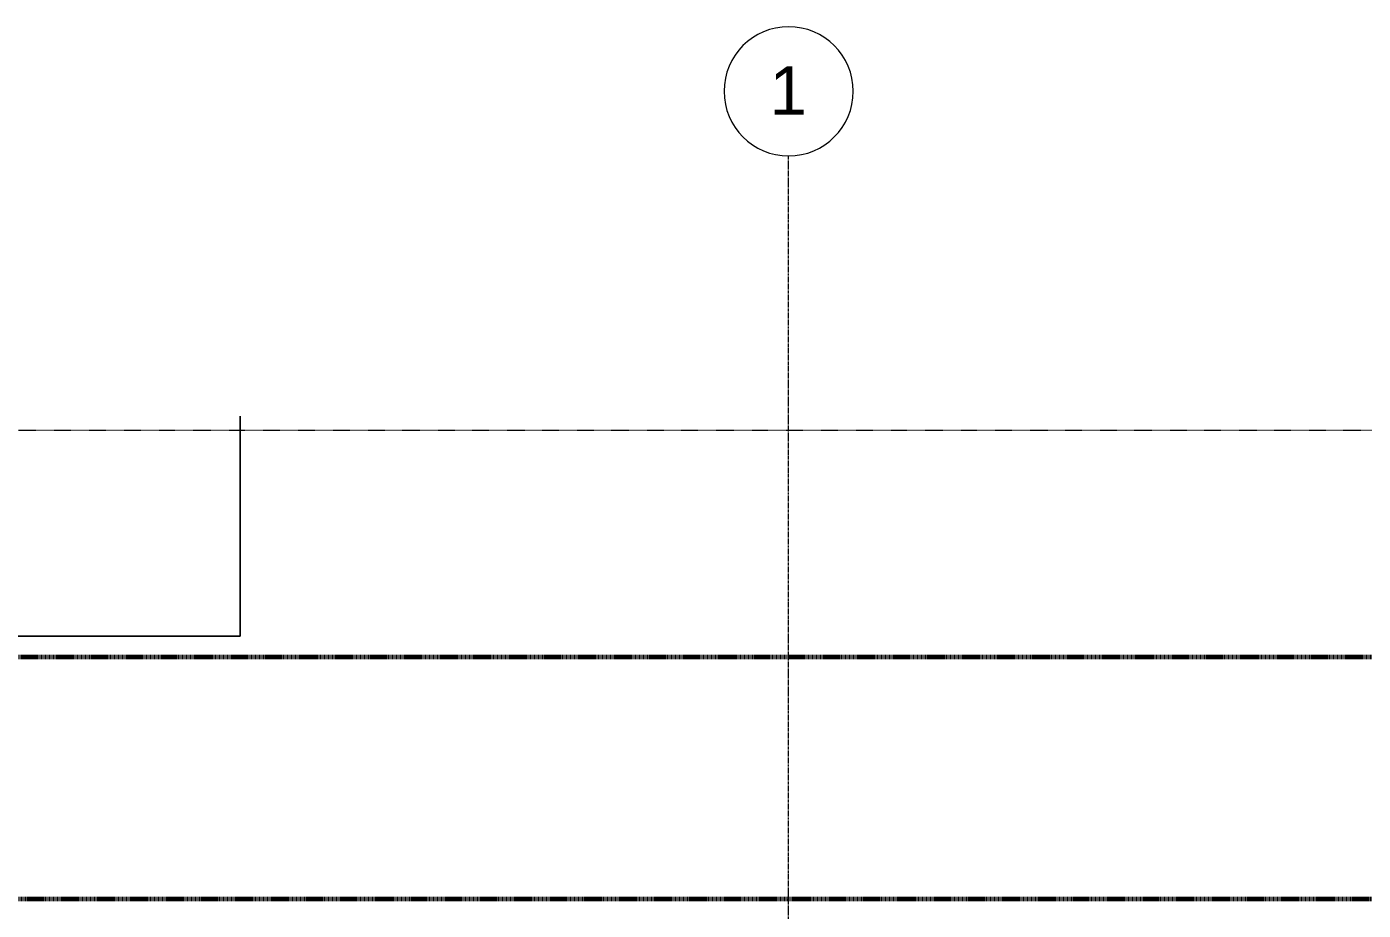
# Model space of a CAD drawing. Header units: inches. Extents: x -4105 to -1989, y 10980 to 12341.
# Drawn here: x -3670 to -3339, y 12121.9 to 12340.8 of the extents above; entities that cross this region are included whole.
import ezdxf

# ---------------------------------------------------------------- set-up
doc = ezdxf.new("R2010")
doc.units = ezdxf.units.IN
doc.header["$MEASUREMENT"] = 0
for name, pattern in [('Aligning Line 1_8_', [0.25, 0.125, -0.125]), ('Double Dash 3_8_', [1, 0.375, -0.125, 0.125, -0.125, 0.125, -0.125]), ('Grid Line 1_2_', [0.875, 0.5, -0.125, 0.125, -0.125])]:
    doc.linetypes.add(name, pattern=pattern)
for name, color, linetype, lineweight in [('0-1', 7, 'Continuous', 5), ('0-4', 155, 'Continuous', 5), ('C-PROP-LINE-1', 10, 'Double Dash 3_8_', 60), ('C-TOPO', 7, 'Continuous', 9), ('G-ANNO-SYMB', 111, 'Aligning Line 1_8_', 9), ('S-GRID-1', 1, 'Grid Line 1_2_', 9), ('S-GRID-IDEN', 1, 'Continuous', 9), ('S-GRID-IDEN-1', 165, 'Continuous', 9)]:
    doc.layers.add(name, color=color, linetype=linetype, lineweight=lineweight)
doc.layers.add('0-3', color=210, linetype='Continuous', lineweight=5, transparency=1)
doc.styles.add('Arial', font='arial.ttf', dxfattribs={"height": 12})

# ---------------------------------------------------------------- blocks, each defined once
blk = doc.blocks.new('CTR - 1st Phase - Unit Layouts_rvt-1-ENLARGED FLOOR PLAN - 2ND FLOOR PLAN - EAST')
at = {"layer": 'G-ANNO-SYMB'}
blk.add_line((-2053.89, 12240.75), (-4008.08, 12240.75), dxfattribs=at)
blk = doc.blocks.new('CTR  - Topography_rvt-1-ENLARGED FLOOR PLAN - 2ND FLOOR PLAN - EAST')
at = {"layer": 'C-TOPO'}
for p, q in [((-3617.12, 12244.28), (-3617.12, 12243.58)), ((-3617.12, 12243.58), (-3617.12, 12244.28)), ((-3617.12, 12243.58), (-3617.12, 12200.42)), ((-3617.12, 12200.42), (-3617.12, 12243.58)), ((-3617.12, 12200.42), (-3617.12, 12193.41)), ((-3617.12, 12193.41), (-3617.12, 12200.42)), ((-3617.12, 12193.41), (-3617.12, 12189.79)), ((-3617.12, 12189.79), (-3617.12, 12193.41)), ((-3617.12, 12189.79), (-3674.72, 12189.79)), ((-3674.72, 12189.79), (-3617.12, 12189.79))]:
    blk.add_line(p, q, dxfattribs=at)
blk = doc.blocks.new('Family - ___-1878357-ENLARGED FLOOR PLAN - 2ND FLOOR PLAN - EAST')
at = {"layer": 'C-PROP-LINE-1'}
for p, q in [((-3929.52, 12184.69), (-2053.89, 12184.69)), ((-3869.45, 12124.69), (-2053.89, 12124.69))]:
    blk.add_line(p, q, dxfattribs=at)
blk = doc.blocks.new('Grid - Grid Head - Circle-50561-ENLARGED FLOOR PLAN - 2ND FLOOR PLAN - EAST')
at = {"layer": 'S-GRID-IDEN-1'}
for start, end in [(360, 180), (180, 360)]:
    blk.add_arc((0, 0), 0.25, start, end, dxfattribs=at)
blk = doc.blocks.new('CTR - 1st Phase - Shell_rvt-1-ENLARGED FLOOR PLAN - 2ND FLOOR PLAN - EAST')
at = {"layer": 'S-GRID-1'}
blk.add_line((-3481.32, 10979.75), (-3481.32, 12308.75), dxfattribs=at)
at = {"layer": '0-3'}
blk.add_blockref('Family - ___-1878357-ENLARGED FLOOR PLAN - 2ND FLOOR PLAN - EAST', (0, 0), dxfattribs=at)
at = {"layer": '0-4', "xscale": 63.99999999999997, "yscale": 63.99999999999997, "zscale": 63.99999999999997}
blk.add_blockref('Grid - Grid Head - Circle-50561-ENLARGED FLOOR PLAN - 2ND FLOOR PLAN - EAST', (-3481.32, 12324.75), dxfattribs=at)
at = {"layer": 'S-GRID-IDEN', "insert": (-3486.08, 12330.94), "char_height": 12, "width": 11.312, "attachment_point": 1, "style": 'Arial'}
blk.add_mtext('1', dxfattribs=at)

msp = doc.modelspace()

# ---------------------------------------------------------------- block references
at = {"layer": '0-1'}
msp.add_blockref('CTR - 1st Phase - Unit Layouts_rvt-1-ENLARGED FLOOR PLAN - 2ND FLOOR PLAN - EAST', (0, 0), dxfattribs=at)

# ---------------------------------------------------------------- next in the draw order: block references
for name in ['CTR - 1st Phase - Shell_rvt-1-ENLARGED FLOOR PLAN - 2ND FLOOR PLAN - EAST', 'CTR  - Topography_rvt-1-ENLARGED FLOOR PLAN - 2ND FLOOR PLAN - EAST']:
    msp.add_blockref(name, (0, 0), dxfattribs=at)

doc.saveas('drawing.dxf')
